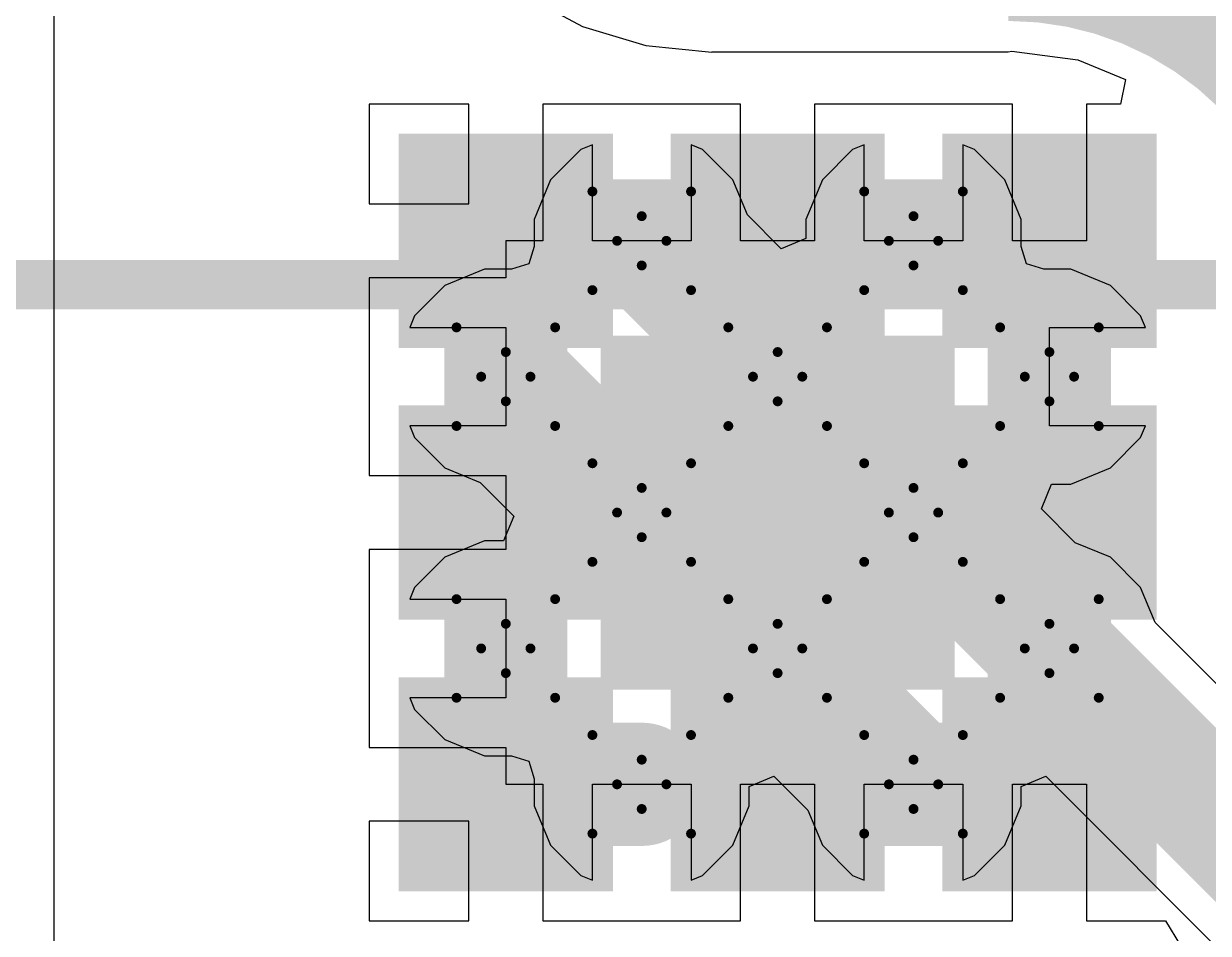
# Model space of a CAD drawing. Header units: millimetres. Extents: x -41 to 155, y -111 to 87.
# Drawn here: x -18.08 to -11.98, y -3.34 to 1.34 of the extents above; entities that cross this region are included whole.
import ezdxf

# ---------------------------------------------------------------- set-up
doc = ezdxf.new("R2010")
doc.units = ezdxf.units.MM
for name, color, linetype in [('BottomLayer', 5, 'Continuous'), ('BottomSolder', 6, 'Continuous'), ('DrillDrawing', 1, 'Continuous'), ('Mechanical1', 6, 'Continuous'), ('Mechanical2', 216, 'Continuous'), ('MultiLayer', 9, 'Continuous'), ('PadHoleLayer', 156, 'Continuous'), ('TopLayer', 1, 'Continuous'), ('TopPaste', 8, 'Continuous'), ('TopSolder', 216, 'Continuous')]:
    doc.layers.add(name, color=color, linetype=linetype)

# ---------------------------------------------------------------- blocks, each defined once
blk = doc.blocks.new('38_SMD_M______3')
at = {"layer": 'BottomLayer'}
h = blk.add_hatch(color=5, dxfattribs=at)
edge = h.paths.add_edge_path()
edge.add_arc((-1.94999864, 2.5600025), 0.2999994, 0, 360)
h = blk.add_hatch(color=5, dxfattribs=at)
edge = h.paths.add_edge_path()
edge.add_arc((-0.5500039800000001, 2.5600025), 0.2999994, 0, 360)
h = blk.add_hatch(color=5, dxfattribs=at)
edge = h.paths.add_edge_path()
edge.add_arc((-2.6499947, 1.86000136), 0.2999994, 0, 360)
h = blk.add_hatch(color=5, dxfattribs=at)
edge = h.paths.add_edge_path()
edge.add_arc((-1.25000258, 1.86000136), 0.2999994, 0, 360)
h = blk.add_hatch(color=5, dxfattribs=at)
edge = h.paths.add_edge_path()
edge.add_arc((0.15000224, 1.86000136), 0.2999994, 0, 360)
h = blk.add_hatch(color=5, dxfattribs=at)
edge = h.paths.add_edge_path()
edge.add_arc((-1.95000626, 1.15999514), 0.2999994, 0, 360)
h = blk.add_hatch(color=5, dxfattribs=at)
edge = h.paths.add_edge_path()
edge.add_arc((-0.54999636, 1.16000276), 0.2999994, 0, 360)
h = blk.add_hatch(color=5, dxfattribs=at)
edge = h.paths.add_edge_path()
edge.add_arc((-2.65000232, 0.45999654), 0.2999994, 0, 360)
h = blk.add_hatch(color=5, dxfattribs=at)
edge = h.paths.add_edge_path()
edge.add_arc((-1.2499975, 0.4600016199999999), 0.2999994, 0, 360)
h = blk.add_hatch(color=5, dxfattribs=at)
edge = h.paths.add_edge_path()
edge.add_arc((0.14999716, 0.4599990799999999), 0.2999994, 0, 360)
h = blk.add_hatch(color=5, dxfattribs=at)
edge = h.paths.add_edge_path()
edge.add_arc((-1.95000118, -0.23999952), 0.2999994, 0, 360)
h = blk.add_hatch(color=5, dxfattribs=at)
edge = h.paths.add_edge_path()
edge.add_arc((-0.54999636, -0.23999444), 0.2999994, 0, 360)
at = {"layer": 'BottomSolder'}
h = blk.add_hatch(color=6, dxfattribs=at)
edge = h.paths.add_edge_path()
edge.add_arc((-1.94999864, 2.5600025), 0.2999994, 0, 360)
h = blk.add_hatch(color=6, dxfattribs=at)
edge = h.paths.add_edge_path()
edge.add_arc((-0.5500039800000001, 2.5600025), 0.2999994, 0, 360)
h = blk.add_hatch(color=6, dxfattribs=at)
edge = h.paths.add_edge_path()
edge.add_arc((-2.6499947, 1.86000136), 0.2999994, 0, 360)
h = blk.add_hatch(color=6, dxfattribs=at)
edge = h.paths.add_edge_path()
edge.add_arc((-1.25000258, 1.86000136), 0.2999994, 0, 360)
h = blk.add_hatch(color=6, dxfattribs=at)
edge = h.paths.add_edge_path()
edge.add_arc((0.15000224, 1.86000136), 0.2999994, 0, 360)
h = blk.add_hatch(color=6, dxfattribs=at)
edge = h.paths.add_edge_path()
edge.add_arc((-1.95000626, 1.15999514), 0.2999994, 0, 360)
h = blk.add_hatch(color=6, dxfattribs=at)
edge = h.paths.add_edge_path()
edge.add_arc((-0.54999636, 1.16000276), 0.2999994, 0, 360)
h = blk.add_hatch(color=6, dxfattribs=at)
edge = h.paths.add_edge_path()
edge.add_arc((-2.65000232, 0.45999654), 0.2999994, 0, 360)
h = blk.add_hatch(color=6, dxfattribs=at)
edge = h.paths.add_edge_path()
edge.add_arc((-1.2499975, 0.4600016199999999), 0.2999994, 0, 360)
h = blk.add_hatch(color=6, dxfattribs=at)
edge = h.paths.add_edge_path()
edge.add_arc((0.14999716, 0.4599990799999999), 0.2999994, 0, 360)
h = blk.add_hatch(color=6, dxfattribs=at)
edge = h.paths.add_edge_path()
edge.add_arc((-1.95000118, -0.23999952), 0.2999994, 0, 360)
h = blk.add_hatch(color=6, dxfattribs=at)
edge = h.paths.add_edge_path()
edge.add_arc((-0.54999636, -0.23999444), 0.2999994, 0, 360)
at = {"layer": 'MultiLayer'}
h = blk.add_hatch(color=9, dxfattribs=at)
edge = h.paths.add_edge_path()
edge.add_arc((-1.94999864, 2.5600025), 0.2999994, 0, 360)
h = blk.add_hatch(color=9, dxfattribs=at)
edge = h.paths.add_edge_path()
edge.add_arc((-0.5500039800000001, 2.5600025), 0.2999994, 0, 360)
h = blk.add_hatch(color=9, dxfattribs=at)
edge = h.paths.add_edge_path()
edge.add_arc((-2.6499947, 1.86000136), 0.2999994, 0, 360)
h = blk.add_hatch(color=9, dxfattribs=at)
edge = h.paths.add_edge_path()
edge.add_arc((-1.25000258, 1.86000136), 0.2999994, 0, 360)
h = blk.add_hatch(color=9, dxfattribs=at)
edge = h.paths.add_edge_path()
edge.add_arc((0.15000224, 1.86000136), 0.2999994, 0, 360)
h = blk.add_hatch(color=9, dxfattribs=at)
edge = h.paths.add_edge_path()
edge.add_arc((-1.95000626, 1.15999514), 0.2999994, 0, 360)
h = blk.add_hatch(color=9, dxfattribs=at)
edge = h.paths.add_edge_path()
edge.add_arc((-0.54999636, 1.16000276), 0.2999994, 0, 360)
h = blk.add_hatch(color=9, dxfattribs=at)
edge = h.paths.add_edge_path()
edge.add_arc((-2.65000232, 0.45999654), 0.2999994, 0, 360)
h = blk.add_hatch(color=9, dxfattribs=at)
edge = h.paths.add_edge_path()
edge.add_arc((-1.2499975, 0.4600016199999999), 0.2999994, 0, 360)
h = blk.add_hatch(color=9, dxfattribs=at)
edge = h.paths.add_edge_path()
edge.add_arc((0.14999716, 0.4599990799999999), 0.2999994, 0, 360)
h = blk.add_hatch(color=9, dxfattribs=at)
edge = h.paths.add_edge_path()
edge.add_arc((-1.95000118, -0.23999952), 0.2999994, 0, 360)
h = blk.add_hatch(color=9, dxfattribs=at)
edge = h.paths.add_edge_path()
edge.add_arc((-0.54999636, -0.23999444), 0.2999994, 0, 360)
at = {"layer": 'PadHoleLayer'}
h = blk.add_hatch(color=156, dxfattribs=at)
edge = h.paths.add_edge_path()
edge.add_arc((-1.94999864, 2.5600025), 0.1499997, 0, 360)
h = blk.add_hatch(color=156, dxfattribs=at)
edge = h.paths.add_edge_path()
edge.add_arc((-0.5500039800000001, 2.5600025), 0.1499997, 0, 360)
h = blk.add_hatch(color=156, dxfattribs=at)
edge = h.paths.add_edge_path()
edge.add_arc((-2.6499947, 1.86000136), 0.1499997, 0, 360)
h = blk.add_hatch(color=156, dxfattribs=at)
edge = h.paths.add_edge_path()
edge.add_arc((-1.25000258, 1.86000136), 0.1499997, 0, 360)
h = blk.add_hatch(color=156, dxfattribs=at)
edge = h.paths.add_edge_path()
edge.add_arc((0.15000224, 1.86000136), 0.1499997, 0, 360)
h = blk.add_hatch(color=156, dxfattribs=at)
edge = h.paths.add_edge_path()
edge.add_arc((-1.95000626, 1.15999514), 0.1499997, 0, 360)
h = blk.add_hatch(color=156, dxfattribs=at)
edge = h.paths.add_edge_path()
edge.add_arc((-0.54999636, 1.16000276), 0.1499997, 0, 360)
h = blk.add_hatch(color=156, dxfattribs=at)
edge = h.paths.add_edge_path()
edge.add_arc((-2.65000232, 0.45999654), 0.1499997, 0, 360)
h = blk.add_hatch(color=156, dxfattribs=at)
edge = h.paths.add_edge_path()
edge.add_arc((-1.2499975, 0.4600016199999999), 0.1499997, 0, 360)
h = blk.add_hatch(color=156, dxfattribs=at)
edge = h.paths.add_edge_path()
edge.add_arc((0.14999716, 0.4599990799999999), 0.1499997, 0, 360)
h = blk.add_hatch(color=156, dxfattribs=at)
edge = h.paths.add_edge_path()
edge.add_arc((-1.95000118, -0.23999952), 0.1499997, 0, 360)
h = blk.add_hatch(color=156, dxfattribs=at)
edge = h.paths.add_edge_path()
edge.add_arc((-0.54999636, -0.23999444), 0.1499997, 0, 360)
at = {"layer": 'TopLayer'}
for points in [[(-3.09999761, 3.00999779), (-2.19999687, 3.00999779), (-2.19999687, 2.10999705), (-3.09999761, 2.10999705)], [(-1.69999533, 3.00999779), (-0.79999459, 3.00999779), (-0.79999459, 2.10999705), (-1.69999533, 2.10999705)], [(-0.30000321, 3.01000033), (0.59999753, 3.01000033), (0.59999753, 2.10999959), (-0.30000321, 2.10999959)], [(-3.10000015, 1.61000059), (-2.19999941, 1.61000059), (-2.19999941, 0.7099998499999999), (-3.10000015, 0.7099998499999999)], [(-1.69999533, 1.61000313), (-0.79999459, 1.61000313), (-0.79999459, 0.71000239), (-1.69999533, 0.71000239)], [(-0.30000067, 1.61000313), (0.6000000699999999, 1.61000313), (0.6000000699999999, 0.71000239), (-0.30000067, 0.71000239)], [(-3.09999507, 0.20999831), (-2.19999433, 0.20999831), (-2.19999433, -0.6900024299999999), (-3.09999507, -0.6900024299999999)], [(-1.70000295, 0.21000593), (-0.8000022099999999, 0.21000593), (-0.8000022099999999, -0.68999481), (-1.70000295, -0.68999481)], [(-0.30000067, 0.21000339), (0.6000000699999999, 0.21000339), (0.6000000699999999, -0.68999735), (-0.30000067, -0.68999735)]]:
    blk.add_hatch(color=1, dxfattribs=at).paths.add_polyline_path(points)
h = blk.add_hatch(color=1, dxfattribs=at)
edge = h.paths.add_edge_path()
edge.add_arc((-1.94999864, 2.5600025), 0.2999994, 0, 360)
h = blk.add_hatch(color=1, dxfattribs=at)
edge = h.paths.add_edge_path()
edge.add_arc((-0.5500039800000001, 2.5600025), 0.2999994, 0, 360)
h = blk.add_hatch(color=1, dxfattribs=at)
edge = h.paths.add_edge_path()
edge.add_arc((-2.6499947, 1.86000136), 0.2999994, 0, 360)
h = blk.add_hatch(color=1, dxfattribs=at)
edge = h.paths.add_edge_path()
edge.add_arc((-1.25000258, 1.86000136), 0.2999994, 0, 360)
h = blk.add_hatch(color=1, dxfattribs=at)
edge = h.paths.add_edge_path()
edge.add_arc((0.15000224, 1.86000136), 0.2999994, 0, 360)
h = blk.add_hatch(color=1, dxfattribs=at)
edge = h.paths.add_edge_path()
edge.add_arc((-1.95000626, 1.15999514), 0.2999994, 0, 360)
h = blk.add_hatch(color=1, dxfattribs=at)
edge = h.paths.add_edge_path()
edge.add_arc((-0.54999636, 1.16000276), 0.2999994, 0, 360)
h = blk.add_hatch(color=1, dxfattribs=at)
edge = h.paths.add_edge_path()
edge.add_arc((-2.65000232, 0.45999654), 0.2999994, 0, 360)
h = blk.add_hatch(color=1, dxfattribs=at)
edge = h.paths.add_edge_path()
edge.add_arc((-1.2499975, 0.4600016199999999), 0.2999994, 0, 360)
h = blk.add_hatch(color=1, dxfattribs=at)
edge = h.paths.add_edge_path()
edge.add_arc((0.14999716, 0.4599990799999999), 0.2999994, 0, 360)
h = blk.add_hatch(color=1, dxfattribs=at)
edge = h.paths.add_edge_path()
edge.add_arc((-1.95000118, -0.23999952), 0.2999994, 0, 360)
h = blk.add_hatch(color=1, dxfattribs=at)
edge = h.paths.add_edge_path()
edge.add_arc((-0.54999636, -0.23999444), 0.2999994, 0, 360)
at = {"layer": 'TopPaste'}
for points in [[(-3.09999761, 3.00999779), (-2.19999687, 3.00999779), (-2.19999687, 2.10999705), (-3.09999761, 2.10999705)], [(-1.69999533, 3.00999779), (-0.79999459, 3.00999779), (-0.79999459, 2.10999705), (-1.69999533, 2.10999705)], [(-0.30000321, 3.01000033), (0.59999753, 3.01000033), (0.59999753, 2.10999959), (-0.30000321, 2.10999959)], [(-3.10000015, 1.61000059), (-2.19999941, 1.61000059), (-2.19999941, 0.7099998499999999), (-3.10000015, 0.7099998499999999)], [(-1.69999533, 1.61000313), (-0.79999459, 1.61000313), (-0.79999459, 0.71000239), (-1.69999533, 0.71000239)], [(-0.30000067, 1.61000313), (0.6000000699999999, 1.61000313), (0.6000000699999999, 0.71000239), (-0.30000067, 0.71000239)], [(-3.09999507, 0.20999831), (-2.19999433, 0.20999831), (-2.19999433, -0.6900024299999999), (-3.09999507, -0.6900024299999999)], [(-1.70000295, 0.21000593), (-0.8000022099999999, 0.21000593), (-0.8000022099999999, -0.68999481), (-1.70000295, -0.68999481)], [(-0.30000067, 0.21000339), (0.6000000699999999, 0.21000339), (0.6000000699999999, -0.68999735), (-0.30000067, -0.68999735)]]:
    blk.add_hatch(color=8, dxfattribs=at).paths.add_polyline_path(points)
at = {"layer": 'TopSolder'}
for points in [[(-3.20159761, 3.11159779), (-2.09839687, 3.11159779), (-2.09839687, 2.00839705), (-3.20159761, 2.00839705)], [(-1.80159533, 3.11159779), (-0.6983945899999999, 3.11159779), (-0.6983945899999999, 2.00839705), (-1.80159533, 2.00839705)], [(-0.40160321, 3.11160033), (0.7015975299999999, 3.11160033), (0.7015975299999999, 2.00839959), (-0.40160321, 2.00839959)], [(-3.20160015, 1.71160059), (-2.09839941, 1.71160059), (-2.09839941, 0.60839985), (-3.20160015, 0.60839985)], [(-1.80159533, 1.71160313), (-0.6983945899999999, 1.71160313), (-0.6983945899999999, 0.60840239), (-1.80159533, 0.60840239)], [(-0.40160067, 1.71160313), (0.7016000699999999, 1.71160313), (0.7016000699999999, 0.60840239), (-0.40160067, 0.60840239)], [(-3.20159507, 0.31159831), (-2.09839433, 0.31159831), (-2.09839433, -0.79160243), (-3.20159507, -0.79160243)], [(-1.80160295, 0.31160593), (-0.69840221, 0.31160593), (-0.69840221, -0.79159481), (-1.80160295, -0.79159481)], [(-0.40160067, 0.31160339), (0.7016000699999999, 0.31160339), (0.7016000699999999, -0.7915973499999999), (-0.40160067, -0.7915973499999999)]]:
    blk.add_hatch(color=216, dxfattribs=at).paths.add_polyline_path(points)
h = blk.add_hatch(color=216, dxfattribs=at)
edge = h.paths.add_edge_path()
edge.add_arc((-1.94999864, 2.5600025), 0.2999994, 0, 360)
h = blk.add_hatch(color=216, dxfattribs=at)
edge = h.paths.add_edge_path()
edge.add_arc((-0.5500039800000001, 2.5600025), 0.2999994, 0, 360)
h = blk.add_hatch(color=216, dxfattribs=at)
edge = h.paths.add_edge_path()
edge.add_arc((-2.6499947, 1.86000136), 0.2999994, 0, 360)
h = blk.add_hatch(color=216, dxfattribs=at)
edge = h.paths.add_edge_path()
edge.add_arc((-1.25000258, 1.86000136), 0.2999994, 0, 360)
h = blk.add_hatch(color=216, dxfattribs=at)
edge = h.paths.add_edge_path()
edge.add_arc((0.15000224, 1.86000136), 0.2999994, 0, 360)
h = blk.add_hatch(color=216, dxfattribs=at)
edge = h.paths.add_edge_path()
edge.add_arc((-1.95000626, 1.15999514), 0.2999994, 0, 360)
h = blk.add_hatch(color=216, dxfattribs=at)
edge = h.paths.add_edge_path()
edge.add_arc((-0.54999636, 1.16000276), 0.2999994, 0, 360)
h = blk.add_hatch(color=216, dxfattribs=at)
edge = h.paths.add_edge_path()
edge.add_arc((-2.65000232, 0.45999654), 0.2999994, 0, 360)
h = blk.add_hatch(color=216, dxfattribs=at)
edge = h.paths.add_edge_path()
edge.add_arc((-1.2499975, 0.4600016199999999), 0.2999994, 0, 360)
h = blk.add_hatch(color=216, dxfattribs=at)
edge = h.paths.add_edge_path()
edge.add_arc((0.14999716, 0.4599990799999999), 0.2999994, 0, 360)
h = blk.add_hatch(color=216, dxfattribs=at)
edge = h.paths.add_edge_path()
edge.add_arc((-1.95000118, -0.23999952), 0.2999994, 0, 360)
h = blk.add_hatch(color=216, dxfattribs=at)
edge = h.paths.add_edge_path()
edge.add_arc((-0.54999636, -0.23999444), 0.2999994, 0, 360)

msp = doc.modelspace()

# ---------------------------------------------------------------- hatches: boundary and pattern name
at = {"layer": 'BottomLayer'}
msp.add_hatch(color=5, dxfattribs=at).paths.add_polyline_path([(-15.11072924, -2.08593182), (-13.28647076, -2.08593182), (-13.28647076, -0.26167334), (-15.11072924, -0.26167334)])

# ---------------------------------------------------------------- linework, layer by layer
for p, q in [((-15.21241306, 0.69586094), (-15.3682573, 0.5400167)), ((-15.15260114, 0.7206361), (-15.21241306, 0.69586094)), ((-15.15260114, 0.2261997), (-15.15260114, 0.7206361)), ((-14.58478414, 0.69586094), (-14.64460114, 0.72063864)), ((-14.64460114, 0.72063864), (-14.64460114, 0.2261997)), ((-14.4289399, 0.5400167), (-14.58478414, 0.69586094)), ((-13.81241078, 0.69585586), (-13.96825502, 0.5400116199999999)), ((-13.75259378, 0.72063356), (-13.81241078, 0.69585586)), ((-13.75259378, 0.2261997), (-13.75259378, 0.72063356)), ((-13.18478186, 0.69585586), (-13.24459378, 0.7206310199999999)), ((-13.24459378, 0.7206310199999999), (-13.24459378, 0.2261997)), ((-13.02893762, 0.5400116199999999), (-13.18478186, 0.69585586)), ((-15.3682573, 0.5400167), (-15.452598, 0.33640014)), ((-14.35404546, 0.35920426), (-14.4289399, 0.5400167)), ((-13.96825502, 0.5400116199999999), (-14.05259572, 0.33639506)), ((-12.94459692, 0.33639506), (-13.02893762, 0.5400116199999999)), ((-15.452598, 0.33640014), (-15.452598, 0.19752818)), ((-14.17959572, 0.18475452), (-14.35404546, 0.35920426)), ((-14.05259572, 0.33639506), (-14.05259572, 0.23736046)), ((-12.94459692, 0.1975358), (-12.94459692, 0.33639506)), ((-15.452598, 0.19752818), (-15.48003, 0.1076325)), ((-14.64460114, 0.2261997), (-15.15260114, 0.2261997)), ((-14.05259572, 0.23736046), (-14.17959572, 0.18475452)), ((-13.24459378, 0.2261997), (-13.75259378, 0.2261997)), ((-12.91716746, 0.1076325), (-12.94459692, 0.1975358)), ((-15.70879764, 0.08019542), (-15.9124142, -0.00414528)), ((-15.56993076, 0.08019542), (-15.70879764, 0.08019542)), ((-15.48003, 0.1076325), (-15.56993076, 0.08019542)), ((-12.82726416, 0.08020303999999999), (-12.91716746, 0.1076325)), ((-12.6884049, 0.08020303999999999), (-12.82726416, 0.08020303999999999)), ((-12.48478834, -0.00413766), (-12.6884049, 0.08020303999999999)), ((-15.9124142, -0.00414528), (-16.06825844, -0.15998952)), ((-12.3289441, -0.1599819), (-12.48478834, -0.00413766)), ((-16.06825844, -0.15998952), (-16.09303614, -0.21980652)), ((-12.30416894, -0.21979382), (-12.3289441, -0.1599819)), ((-16.09303614, -0.21980652), (-15.5985972, -0.21980652)), ((-15.5985972, -0.21980652), (-15.5985972, -0.72780652)), ((-12.79860026, -0.7277938199999999), (-12.79860026, -0.21979382)), ((-12.79860026, -0.21979382), (-12.30416894, -0.21979382)), ((-15.5985972, -0.72780652), (-16.0930336, -0.72780652)), ((-16.0930336, -0.72780652), (-16.06825844, -0.7876184399999999)), ((-12.3041664, -0.7277938199999999), (-12.79860026, -0.7277938199999999)), ((-12.3289441, -0.7876108199999999), (-12.3041664, -0.7277938199999999)), ((-16.06825844, -0.7876184399999999), (-15.9124142, -0.94346268)), ((-12.48478834, -0.94345506), (-12.3289441, -0.7876108199999999)), ((-15.9124142, -0.94346268), (-15.73159668, -1.01835966)), ((-12.6884049, -1.02779576), (-12.48478834, -0.94345506)), ((-15.73159668, -1.01835966), (-15.5571571, -1.19279924)), ((-12.8400429, -1.15479576), (-12.78743696, -1.02779576)), ((-12.78743696, -1.02779576), (-12.6884049, -1.02779576)), ((-12.66558808, -1.32925058), (-12.8400429, -1.15479576)), ((-15.5571571, -1.19279924), (-15.60976304, -1.31979924)), ((-15.70879764, -1.31979924), (-15.9124142, -1.40413994)), ((-15.60976304, -1.31979924), (-15.70879764, -1.31979924)), ((-12.48478326, -1.40414248), (-12.66558808, -1.32925058)), ((-15.9124142, -1.40413994), (-16.06825844, -1.55998418)), ((-12.32893902, -1.55998672), (-12.48478326, -1.40414248)), ((-16.06825844, -1.55998418), (-16.09303614, -1.61980372)), ((-12.25404458, -1.74079916), (-12.32893902, -1.55998672)), ((-16.09303614, -1.61980372), (-15.59859974, -1.61980372)), ((-15.59859974, -1.61980372), (-15.59859974, -2.12780372)), ((-11.05993216, -2.93491158), (-12.25404458, -1.74079916)), ((-15.59859974, -2.12780372), (-16.09303106, -2.12780372)), ((-16.09303106, -2.12780372), (-16.06825844, -2.1876131)), ((-16.06825844, -2.1876131), (-15.9124142, -2.34345734)), ((-15.9124142, -2.34345734), (-15.70879764, -2.42779804)), ((-15.70879764, -2.42779804), (-15.56993076, -2.42779804)), ((-15.56993076, -2.42779804), (-15.48003254, -2.4552275)), ((-15.48003254, -2.4552275), (-15.452598, -2.5451308)), ((-15.452598, -2.5451308), (-15.452598, -2.6839926)), ((-14.3445992, -2.58496308), (-14.2175992, -2.53235714)), ((-14.2175992, -2.53235714), (-14.04314438, -2.70681196)), ((-12.94459438, -2.58496562), (-12.81759438, -2.53235968)), ((-12.81759438, -2.53235968), (-10.12132596, -5.2286281)), ((-15.1525986, -3.06822856), (-15.1525986, -2.5737947)), ((-15.1525986, -2.5737947), (-14.6445986, -2.5737947)), ((-14.6445986, -2.5737947), (-14.6445986, -3.06822856)), ((-14.3445992, -2.6839926), (-14.3445992, -2.58496308)), ((-13.75259886, -3.06823364), (-13.75259886, -2.57380232)), ((-13.75259886, -2.57380232), (-13.24459886, -2.57380232)), ((-13.24459886, -2.57380232), (-13.24459886, -3.06823872)), ((-12.94459438, -2.68400022), (-12.94459438, -2.58496562)), ((-15.452598, -2.6839926), (-15.3682573, -2.88760916)), ((-14.4289399, -2.88760916), (-14.3445992, -2.6839926)), ((-13.02893508, -2.88761678), (-12.94459438, -2.68400022)), ((-14.04314438, -2.70681196), (-13.96825248, -2.88761678)), ((-15.3682573, -2.88760916), (-15.21241306, -3.0434534)), ((-14.58478414, -3.0434534), (-14.4289399, -2.88760916)), ((-13.96825248, -2.88761678), (-13.81240824, -3.04346102)), ((-13.18477932, -3.04346102), (-13.02893508, -2.88761678)), ((-15.21241306, -3.0434534), (-15.1525986, -3.06822856)), ((-14.6445986, -3.06822856), (-14.58478414, -3.0434534)), ((-13.81240824, -3.04346102), (-13.75259886, -3.06823364)), ((-13.24459886, -3.06823872), (-13.18477932, -3.04346102))]:
    msp.add_line(p, q, dxfattribs=at)
at = {"layer": 'BottomLayer', "const_width": 0.635}
for points in [[(-14.8985986, 0.22620224), (-14.1986, -0.47379636)], [(-15.59859974, -0.47380398), (-15.5985972, -0.47380398)], [(-15.5985972, -0.47380398), (-14.8985986, -1.17380258)], [(-14.1986, -0.47379636), (-14.19858984, -0.47379636)], [(-14.89860368, -1.17380258), (-14.8985986, -1.17380258)], [(-13.49859886, -1.1737975), (-12.79859772, -1.87379864)], [(-14.19859238, -1.87380626), (-13.49859632, -2.57380232)], [(-12.79859772, -1.87380118), (-12.79859772, -1.87379864)], [(-12.79859772, -1.87380118), (-9.782548379999998, -4.88985052)], [(-13.49859632, -2.57380232), (-13.49859378, -2.57380232)]]:
    msp.add_lwpolyline(points, dxfattribs=at)
at = {"layer": 'BottomLayer', "const_width": 0.3175}
for points in [[(-15.0573486, 0.22620224, 1), (-14.7398486, 0.22620224, 1)], [(-15.75734974, -0.47380398, 1), (-15.43984974, -0.47380398, 1)], [(-15.7573472, -0.47380398, 1), (-15.4398472, -0.47380398, 1)], [(-15.7573472, -0.47380398, 1), (-15.4398472, -0.47380398, 1)], [(-14.35735, -0.47379636, 1), (-14.03985, -0.47379636, 1)], [(-14.35735, -0.47379636, 1), (-14.03985, -0.47379636, 1)], [(-14.35733984, -0.47379636, 1), (-14.03983984, -0.47379636, 1)], [(-15.05735368, -1.17380258, 1), (-14.73985368, -1.17380258, 1)], [(-15.0573486, -1.17380258, 1), (-14.7398486, -1.17380258, 1)], [(-15.0573486, -1.17380258, 1), (-14.7398486, -1.17380258, 1)], [(-13.65734886, -1.1737975, 1), (-13.33984886, -1.1737975, 1)], [(-14.35734238, -1.87380626, 1), (-14.03984238, -1.87380626, 1)], [(-12.95734772, -1.87379864, 1), (-12.63984772, -1.87379864, 1)], [(-12.95734772, -1.87379864, 1), (-12.63984772, -1.87379864, 1)], [(-12.95734772, -1.87380118, 1), (-12.63984772, -1.87380118, 1)], [(-12.95734772, -1.87380118, 1), (-12.63984772, -1.87380118, 1)], [(-13.65734632, -2.57380232, 1), (-13.33984632, -2.57380232, 1)], [(-13.65734632, -2.57380232, 1), (-13.33984632, -2.57380232, 1)], [(-13.65734378, -2.57380232, 1), (-13.33984378, -2.57380232, 1)]]:
    msp.add_lwpolyline(points, format="xyb", close=True, dxfattribs=at)
at = {"layer": 'DrillDrawing', "const_width": 0.0508}
for points in [[(-15.1525986, 0.48020224), (-14.8985986, 0.35320224)], [(-15.1525986, 0.48020224), (-15.0255986, 0.22620224)], [(-14.8985986, 0.35320224), (-14.6445986, 0.48020224)], [(-14.7715986, 0.22620224), (-14.6445986, 0.48020224)], [(-13.75259632, 0.48019716), (-13.49859632, 0.35319716)], [(-13.75259632, 0.48019716), (-13.62559632, 0.22619716)], [(-13.49859632, 0.35319716), (-13.24459632, 0.48019716)], [(-13.37159632, 0.22619716), (-13.24459632, 0.48019716)], [(-15.1525986, -0.02779776), (-15.0255986, 0.22620224)], [(-14.7715986, 0.22620224), (-14.6445986, -0.02779776)], [(-13.75259632, -0.02780284), (-13.62559632, 0.22619716)], [(-13.37159632, 0.22619716), (-13.24459632, -0.02780284)], [(-15.1525986, -0.02779776), (-14.8985986, 0.09920224)], [(-14.8985986, 0.09920224), (-14.6445986, -0.02779776)], [(-13.75259632, -0.02780284), (-13.49859632, 0.09919715999999999)], [(-13.49859632, 0.09919715999999999), (-13.24459632, -0.02780284)], [(-15.85259974, -0.21980398), (-15.59859974, -0.34680398)], [(-15.85259974, -0.21980398), (-15.72559974, -0.47380398)], [(-15.59859974, -0.34680398), (-15.34459974, -0.21980398)], [(-15.47159974, -0.47380398), (-15.34459974, -0.21980398)], [(-14.4526, -0.21979636), (-14.1986, -0.34679636)], [(-14.4526, -0.21979636), (-14.3256, -0.47379636)], [(-14.1986, -0.34679636), (-13.9446, -0.21979636)], [(-14.0716, -0.47379636), (-13.9446, -0.21979636)], [(-13.0526028, -0.21979636), (-12.7986028, -0.34679636)], [(-13.0526028, -0.21979636), (-12.9256028, -0.47379636)], [(-12.7986028, -0.34679636), (-12.5446028, -0.21979636)], [(-12.6716028, -0.47379636), (-12.5446028, -0.21979636)], [(-15.85259974, -0.72780398), (-15.72559974, -0.47380398)], [(-15.47159974, -0.47380398), (-15.34459974, -0.72780398)], [(-14.4526, -0.7277963599999999), (-14.3256, -0.47379636)], [(-14.0716, -0.47379636), (-13.9446, -0.7277963599999999)], [(-13.0526028, -0.7277963599999999), (-12.9256028, -0.47379636)], [(-12.6716028, -0.47379636), (-12.5446028, -0.7277963599999999)], [(-15.85259974, -0.72780398), (-15.59859974, -0.6008039799999999)], [(-15.59859974, -0.6008039799999999), (-15.34459974, -0.72780398)], [(-14.4526, -0.7277963599999999), (-14.1986, -0.60079636)], [(-14.1986, -0.60079636), (-13.9446, -0.7277963599999999)], [(-13.0526028, -0.7277963599999999), (-12.7986028, -0.60079636)], [(-12.7986028, -0.60079636), (-12.5446028, -0.7277963599999999)], [(-15.1525986, -0.9198025799999999), (-14.8985986, -1.04680258)], [(-15.1525986, -0.9198025799999999), (-15.0255986, -1.17380258)], [(-14.8985986, -1.04680258), (-14.6445986, -0.9198025799999999)], [(-14.7715986, -1.17380258), (-14.6445986, -0.9198025799999999)], [(-13.75259886, -0.9197974999999999), (-13.49859886, -1.0467975)], [(-13.75259886, -0.9197974999999999), (-13.62559886, -1.1737975)], [(-13.49859886, -1.0467975), (-13.24459886, -0.9197974999999999)], [(-13.37159886, -1.1737975), (-13.24459886, -0.9197974999999999)], [(-15.1525986, -1.42780258), (-15.0255986, -1.17380258)], [(-14.7715986, -1.17380258), (-14.6445986, -1.42780258)], [(-13.75259886, -1.4277975), (-13.62559886, -1.1737975)], [(-13.37159886, -1.1737975), (-13.24459886, -1.4277975)], [(-15.1525986, -1.42780258), (-14.8985986, -1.30080258)], [(-14.8985986, -1.30080258), (-14.6445986, -1.42780258)], [(-13.75259886, -1.4277975), (-13.49859886, -1.3007975)], [(-13.49859886, -1.3007975), (-13.24459886, -1.4277975)], [(-15.85259974, -1.61979864), (-15.59859974, -1.74679864)], [(-15.85259974, -1.61979864), (-15.72559974, -1.87379864)], [(-15.59859974, -1.74679864), (-15.34459974, -1.61979864)], [(-15.47159974, -1.87379864), (-15.34459974, -1.61979864)], [(-14.45259238, -1.61980626), (-14.19859238, -1.74680626)], [(-14.45259238, -1.61980626), (-14.32559238, -1.87380626)], [(-14.19859238, -1.74680626), (-13.94459238, -1.61980626)], [(-14.07159238, -1.87380626), (-13.94459238, -1.61980626)], [(-13.05259772, -1.61980118), (-12.79859772, -1.74680118)], [(-13.05259772, -1.61980118), (-12.92559772, -1.87380118)], [(-12.79859772, -1.74680118), (-12.54459772, -1.61980118)], [(-12.67159772, -1.87380118), (-12.54459772, -1.61980118)], [(-15.85259974, -2.12779864), (-15.72559974, -1.87379864)], [(-15.47159974, -1.87379864), (-15.34459974, -2.12779864)], [(-14.45259238, -2.12780626), (-14.32559238, -1.87380626)], [(-14.07159238, -1.87380626), (-13.94459238, -2.12780626)], [(-13.05259772, -2.12780118), (-12.92559772, -1.87380118)], [(-12.67159772, -1.87380118), (-12.54459772, -2.12780118)], [(-15.85259974, -2.12779864), (-15.59859974, -2.00079864)], [(-15.59859974, -2.00079864), (-15.34459974, -2.12779864)], [(-14.45259238, -2.12780626), (-14.19859238, -2.00080626)], [(-14.19859238, -2.00080626), (-13.94459238, -2.12780626)], [(-13.05259772, -2.12780118), (-12.79859772, -2.00080118)], [(-12.79859772, -2.00080118), (-12.54459772, -2.12780118)], [(-15.1525986, -2.3197947), (-14.8985986, -2.4467947)], [(-15.1525986, -2.3197947), (-15.0255986, -2.5737947)], [(-14.8985986, -2.4467947), (-14.6445986, -2.3197947)], [(-14.7715986, -2.5737947), (-14.6445986, -2.3197947)], [(-13.75259378, -2.31980232), (-13.49859378, -2.44680232)], [(-13.75259378, -2.31980232), (-13.62559378, -2.57380232)], [(-13.49859378, -2.44680232), (-13.24459378, -2.31980232)], [(-13.37159378, -2.57380232), (-13.24459378, -2.31980232)], [(-15.1525986, -2.8277947), (-15.0255986, -2.5737947)], [(-14.7715986, -2.5737947), (-14.6445986, -2.8277947)], [(-13.75259378, -2.82780232), (-13.62559378, -2.57380232)], [(-13.37159378, -2.57380232), (-13.24459378, -2.82780232)], [(-15.1525986, -2.8277947), (-14.8985986, -2.7007947)], [(-14.8985986, -2.7007947), (-14.6445986, -2.8277947)], [(-13.75259378, -2.82780232), (-13.49859378, -2.70080232)], [(-13.49859378, -2.70080232), (-13.24459378, -2.82780232)]]:
    msp.add_lwpolyline(points, dxfattribs=at)
at = {"layer": 'DrillDrawing', "const_width": 0.0254}
for points in [[(-15.1652986, 0.48020224, 1), (-15.1398986, 0.48020224, 1)], [(-15.1652986, 0.48020224, 1), (-15.1398986, 0.48020224, 1)], [(-14.6572986, 0.48020224, 1), (-14.6318986, 0.48020224, 1)], [(-14.6572986, 0.48020224, 1), (-14.6318986, 0.48020224, 1)], [(-13.76529632, 0.48019716, 1), (-13.73989632, 0.48019716, 1)], [(-13.76529632, 0.48019716, 1), (-13.73989632, 0.48019716, 1)], [(-13.25729632, 0.48019716, 1), (-13.23189632, 0.48019716, 1)], [(-13.25729632, 0.48019716, 1), (-13.23189632, 0.48019716, 1)], [(-14.9112986, 0.35320224, 1), (-14.8858986, 0.35320224, 1)], [(-14.9112986, 0.35320224, 1), (-14.8858986, 0.35320224, 1)], [(-13.51129632, 0.35319716, 1), (-13.48589632, 0.35319716, 1)], [(-13.51129632, 0.35319716, 1), (-13.48589632, 0.35319716, 1)], [(-15.0382986, 0.22620224, 1), (-15.0128986, 0.22620224, 1)], [(-15.0382986, 0.22620224, 1), (-15.0128986, 0.22620224, 1)], [(-14.7842986, 0.22620224, 1), (-14.7588986, 0.22620224, 1)], [(-14.7842986, 0.22620224, 1), (-14.7588986, 0.22620224, 1)], [(-13.63829632, 0.22619716, 1), (-13.61289632, 0.22619716, 1)], [(-13.63829632, 0.22619716, 1), (-13.61289632, 0.22619716, 1)], [(-13.38429632, 0.22619716, 1), (-13.35889632, 0.22619716, 1)], [(-13.38429632, 0.22619716, 1), (-13.35889632, 0.22619716, 1)], [(-14.9112986, 0.09920224, 1), (-14.8858986, 0.09920224, 1)], [(-14.9112986, 0.09920224, 1), (-14.8858986, 0.09920224, 1)], [(-13.51129632, 0.09919715999999999, 1), (-13.48589632, 0.09919715999999999, 1)], [(-13.51129632, 0.09919715999999999, 1), (-13.48589632, 0.09919715999999999, 1)], [(-15.1652986, -0.02779776, 1), (-15.1398986, -0.02779776, 1)], [(-15.1652986, -0.02779776, 1), (-15.1398986, -0.02779776, 1)], [(-14.6572986, -0.02779776, 1), (-14.6318986, -0.02779776, 1)], [(-14.6572986, -0.02779776, 1), (-14.6318986, -0.02779776, 1)], [(-13.76529632, -0.02780284, 1), (-13.73989632, -0.02780284, 1)], [(-13.76529632, -0.02780284, 1), (-13.73989632, -0.02780284, 1)], [(-13.25729632, -0.02780284, 1), (-13.23189632, -0.02780284, 1)], [(-13.25729632, -0.02780284, 1), (-13.23189632, -0.02780284, 1)], [(-15.86529974, -0.21980398, 1), (-15.83989974, -0.21980398, 1)], [(-15.86529974, -0.21980398, 1), (-15.83989974, -0.21980398, 1)], [(-15.35729974, -0.21980398, 1), (-15.33189974, -0.21980398, 1)], [(-15.35729974, -0.21980398, 1), (-15.33189974, -0.21980398, 1)], [(-14.4653, -0.21979636, 1), (-14.4399, -0.21979636, 1)], [(-14.4653, -0.21979636, 1), (-14.4399, -0.21979636, 1)], [(-13.9573, -0.21979636, 1), (-13.9319, -0.21979636, 1)], [(-13.9573, -0.21979636, 1), (-13.9319, -0.21979636, 1)], [(-13.0653028, -0.21979636, 1), (-13.0399028, -0.21979636, 1)], [(-13.0653028, -0.21979636, 1), (-13.0399028, -0.21979636, 1)], [(-12.5573028, -0.21979636, 1), (-12.5319028, -0.21979636, 1)], [(-12.5573028, -0.21979636, 1), (-12.5319028, -0.21979636, 1)], [(-15.61129974, -0.34680398, 1), (-15.58589974, -0.34680398, 1)], [(-15.61129974, -0.34680398, 1), (-15.58589974, -0.34680398, 1)], [(-14.2113, -0.34679636, 1), (-14.1859, -0.34679636, 1)], [(-14.2113, -0.34679636, 1), (-14.1859, -0.34679636, 1)], [(-12.8113028, -0.34679636, 1), (-12.7859028, -0.34679636, 1)], [(-12.8113028, -0.34679636, 1), (-12.7859028, -0.34679636, 1)], [(-15.73829974, -0.47380398, 1), (-15.71289974, -0.47380398, 1)], [(-15.73829974, -0.47380398, 1), (-15.71289974, -0.47380398, 1)], [(-15.48429974, -0.47380398, 1), (-15.45889974, -0.47380398, 1)], [(-15.48429974, -0.47380398, 1), (-15.45889974, -0.47380398, 1)], [(-14.3383, -0.47379636, 1), (-14.3129, -0.47379636, 1)], [(-14.3383, -0.47379636, 1), (-14.3129, -0.47379636, 1)], [(-14.0843, -0.47379636, 1), (-14.0589, -0.47379636, 1)], [(-14.0843, -0.47379636, 1), (-14.0589, -0.47379636, 1)], [(-12.9383028, -0.47379636, 1), (-12.9129028, -0.47379636, 1)], [(-12.9383028, -0.47379636, 1), (-12.9129028, -0.47379636, 1)], [(-12.6843028, -0.47379636, 1), (-12.6589028, -0.47379636, 1)], [(-12.6843028, -0.47379636, 1), (-12.6589028, -0.47379636, 1)], [(-15.61129974, -0.6008039799999999, 1), (-15.58589974, -0.6008039799999999, 1)], [(-15.61129974, -0.6008039799999999, 1), (-15.58589974, -0.6008039799999999, 1)], [(-14.2113, -0.60079636, 1), (-14.1859, -0.60079636, 1)], [(-14.2113, -0.60079636, 1), (-14.1859, -0.60079636, 1)], [(-12.8113028, -0.60079636, 1), (-12.7859028, -0.60079636, 1)], [(-12.8113028, -0.60079636, 1), (-12.7859028, -0.60079636, 1)], [(-15.86529974, -0.72780398, 1), (-15.83989974, -0.72780398, 1)], [(-15.86529974, -0.72780398, 1), (-15.83989974, -0.72780398, 1)], [(-15.35729974, -0.72780398, 1), (-15.33189974, -0.72780398, 1)], [(-15.35729974, -0.72780398, 1), (-15.33189974, -0.72780398, 1)], [(-14.4653, -0.7277963599999999, 1), (-14.4399, -0.7277963599999999, 1)], [(-14.4653, -0.7277963599999999, 1), (-14.4399, -0.7277963599999999, 1)], [(-13.9573, -0.7277963599999999, 1), (-13.9319, -0.7277963599999999, 1)], [(-13.9573, -0.7277963599999999, 1), (-13.9319, -0.7277963599999999, 1)], [(-13.0653028, -0.7277963599999999, 1), (-13.0399028, -0.7277963599999999, 1)], [(-13.0653028, -0.7277963599999999, 1), (-13.0399028, -0.7277963599999999, 1)], [(-12.5573028, -0.7277963599999999, 1), (-12.5319028, -0.7277963599999999, 1)], [(-12.5573028, -0.7277963599999999, 1), (-12.5319028, -0.7277963599999999, 1)], [(-15.1652986, -0.9198025799999999, 1), (-15.1398986, -0.9198025799999999, 1)], [(-15.1652986, -0.9198025799999999, 1), (-15.1398986, -0.9198025799999999, 1)], [(-14.6572986, -0.9198025799999999, 1), (-14.6318986, -0.9198025799999999, 1)], [(-14.6572986, -0.9198025799999999, 1), (-14.6318986, -0.9198025799999999, 1)], [(-13.76529886, -0.9197974999999999, 1), (-13.73989886, -0.9197974999999999, 1)], [(-13.76529886, -0.9197974999999999, 1), (-13.73989886, -0.9197974999999999, 1)], [(-13.25729886, -0.9197974999999999, 1), (-13.23189886, -0.9197974999999999, 1)], [(-13.25729886, -0.9197974999999999, 1), (-13.23189886, -0.9197974999999999, 1)], [(-14.9112986, -1.04680258, 1), (-14.8858986, -1.04680258, 1)], [(-14.9112986, -1.04680258, 1), (-14.8858986, -1.04680258, 1)], [(-13.51129886, -1.0467975, 1), (-13.48589886, -1.0467975, 1)], [(-13.51129886, -1.0467975, 1), (-13.48589886, -1.0467975, 1)], [(-15.0382986, -1.17380258, 1), (-15.0128986, -1.17380258, 1)], [(-15.0382986, -1.17380258, 1), (-15.0128986, -1.17380258, 1)], [(-14.7842986, -1.17380258, 1), (-14.7588986, -1.17380258, 1)], [(-14.7842986, -1.17380258, 1), (-14.7588986, -1.17380258, 1)], [(-13.63829886, -1.1737975, 1), (-13.61289886, -1.1737975, 1)], [(-13.63829886, -1.1737975, 1), (-13.61289886, -1.1737975, 1)], [(-13.38429886, -1.1737975, 1), (-13.35889886, -1.1737975, 1)], [(-13.38429886, -1.1737975, 1), (-13.35889886, -1.1737975, 1)], [(-14.9112986, -1.30080258, 1), (-14.8858986, -1.30080258, 1)], [(-14.9112986, -1.30080258, 1), (-14.8858986, -1.30080258, 1)], [(-13.51129886, -1.3007975, 1), (-13.48589886, -1.3007975, 1)], [(-13.51129886, -1.3007975, 1), (-13.48589886, -1.3007975, 1)], [(-15.1652986, -1.42780258, 1), (-15.1398986, -1.42780258, 1)], [(-15.1652986, -1.42780258, 1), (-15.1398986, -1.42780258, 1)], [(-14.6572986, -1.42780258, 1), (-14.6318986, -1.42780258, 1)], [(-14.6572986, -1.42780258, 1), (-14.6318986, -1.42780258, 1)], [(-13.76529886, -1.4277975, 1), (-13.73989886, -1.4277975, 1)], [(-13.76529886, -1.4277975, 1), (-13.73989886, -1.4277975, 1)], [(-13.25729886, -1.4277975, 1), (-13.23189886, -1.4277975, 1)], [(-13.25729886, -1.4277975, 1), (-13.23189886, -1.4277975, 1)], [(-15.86529974, -1.61979864, 1), (-15.83989974, -1.61979864, 1)], [(-15.86529974, -1.61979864, 1), (-15.83989974, -1.61979864, 1)], [(-15.35729974, -1.61979864, 1), (-15.33189974, -1.61979864, 1)], [(-15.35729974, -1.61979864, 1), (-15.33189974, -1.61979864, 1)], [(-14.46529238, -1.61980626, 1), (-14.43989238, -1.61980626, 1)], [(-14.46529238, -1.61980626, 1), (-14.43989238, -1.61980626, 1)], [(-13.95729238, -1.61980626, 1), (-13.93189238, -1.61980626, 1)], [(-13.95729238, -1.61980626, 1), (-13.93189238, -1.61980626, 1)], [(-13.06529772, -1.61980118, 1), (-13.03989772, -1.61980118, 1)], [(-13.06529772, -1.61980118, 1), (-13.03989772, -1.61980118, 1)], [(-12.55729772, -1.61980118, 1), (-12.53189772, -1.61980118, 1)], [(-12.55729772, -1.61980118, 1), (-12.53189772, -1.61980118, 1)], [(-15.61129974, -1.74679864, 1), (-15.58589974, -1.74679864, 1)], [(-15.61129974, -1.74679864, 1), (-15.58589974, -1.74679864, 1)], [(-14.21129238, -1.74680626, 1), (-14.18589238, -1.74680626, 1)], [(-14.21129238, -1.74680626, 1), (-14.18589238, -1.74680626, 1)], [(-12.81129772, -1.74680118, 1), (-12.78589772, -1.74680118, 1)], [(-12.81129772, -1.74680118, 1), (-12.78589772, -1.74680118, 1)], [(-15.73829974, -1.87379864, 1), (-15.71289974, -1.87379864, 1)], [(-15.73829974, -1.87379864, 1), (-15.71289974, -1.87379864, 1)], [(-15.48429974, -1.87379864, 1), (-15.45889974, -1.87379864, 1)], [(-15.48429974, -1.87379864, 1), (-15.45889974, -1.87379864, 1)], [(-14.33829238, -1.87380626, 1), (-14.31289238, -1.87380626, 1)], [(-14.33829238, -1.87380626, 1), (-14.31289238, -1.87380626, 1)], [(-14.08429238, -1.87380626, 1), (-14.05889238, -1.87380626, 1)], [(-14.08429238, -1.87380626, 1), (-14.05889238, -1.87380626, 1)], [(-12.93829772, -1.87380118, 1), (-12.91289772, -1.87380118, 1)], [(-12.93829772, -1.87380118, 1), (-12.91289772, -1.87380118, 1)], [(-12.68429772, -1.87380118, 1), (-12.65889772, -1.87380118, 1)], [(-12.68429772, -1.87380118, 1), (-12.65889772, -1.87380118, 1)], [(-15.61129974, -2.00079864, 1), (-15.58589974, -2.00079864, 1)], [(-15.61129974, -2.00079864, 1), (-15.58589974, -2.00079864, 1)], [(-14.21129238, -2.00080626, 1), (-14.18589238, -2.00080626, 1)], [(-14.21129238, -2.00080626, 1), (-14.18589238, -2.00080626, 1)], [(-12.81129772, -2.00080118, 1), (-12.78589772, -2.00080118, 1)], [(-12.81129772, -2.00080118, 1), (-12.78589772, -2.00080118, 1)], [(-15.86529974, -2.12779864, 1), (-15.83989974, -2.12779864, 1)], [(-15.86529974, -2.12779864, 1), (-15.83989974, -2.12779864, 1)], [(-15.35729974, -2.12779864, 1), (-15.33189974, -2.12779864, 1)], [(-15.35729974, -2.12779864, 1), (-15.33189974, -2.12779864, 1)], [(-14.46529238, -2.12780626, 1), (-14.43989238, -2.12780626, 1)], [(-14.46529238, -2.12780626, 1), (-14.43989238, -2.12780626, 1)], [(-13.95729238, -2.12780626, 1), (-13.93189238, -2.12780626, 1)], [(-13.95729238, -2.12780626, 1), (-13.93189238, -2.12780626, 1)], [(-13.06529772, -2.12780118, 1), (-13.03989772, -2.12780118, 1)], [(-13.06529772, -2.12780118, 1), (-13.03989772, -2.12780118, 1)], [(-12.55729772, -2.12780118, 1), (-12.53189772, -2.12780118, 1)], [(-12.55729772, -2.12780118, 1), (-12.53189772, -2.12780118, 1)], [(-15.1652986, -2.3197947, 1), (-15.1398986, -2.3197947, 1)], [(-15.1652986, -2.3197947, 1), (-15.1398986, -2.3197947, 1)], [(-14.6572986, -2.3197947, 1), (-14.6318986, -2.3197947, 1)], [(-14.6572986, -2.3197947, 1), (-14.6318986, -2.3197947, 1)], [(-13.76529378, -2.31980232, 1), (-13.73989378, -2.31980232, 1)], [(-13.76529378, -2.31980232, 1), (-13.73989378, -2.31980232, 1)], [(-13.25729378, -2.31980232, 1), (-13.23189378, -2.31980232, 1)], [(-13.25729378, -2.31980232, 1), (-13.23189378, -2.31980232, 1)], [(-14.9112986, -2.4467947, 1), (-14.8858986, -2.4467947, 1)], [(-14.9112986, -2.4467947, 1), (-14.8858986, -2.4467947, 1)], [(-13.51129378, -2.44680232, 1), (-13.48589378, -2.44680232, 1)], [(-13.51129378, -2.44680232, 1), (-13.48589378, -2.44680232, 1)], [(-15.0382986, -2.5737947, 1), (-15.0128986, -2.5737947, 1)], [(-15.0382986, -2.5737947, 1), (-15.0128986, -2.5737947, 1)], [(-14.7842986, -2.5737947, 1), (-14.7588986, -2.5737947, 1)], [(-14.7842986, -2.5737947, 1), (-14.7588986, -2.5737947, 1)], [(-13.63829378, -2.57380232, 1), (-13.61289378, -2.57380232, 1)], [(-13.63829378, -2.57380232, 1), (-13.61289378, -2.57380232, 1)], [(-13.38429378, -2.57380232, 1), (-13.35889378, -2.57380232, 1)], [(-13.38429378, -2.57380232, 1), (-13.35889378, -2.57380232, 1)], [(-14.9112986, -2.7007947, 1), (-14.8858986, -2.7007947, 1)], [(-14.9112986, -2.7007947, 1), (-14.8858986, -2.7007947, 1)], [(-13.51129378, -2.70080232, 1), (-13.48589378, -2.70080232, 1)], [(-13.51129378, -2.70080232, 1), (-13.48589378, -2.70080232, 1)], [(-15.1652986, -2.8277947, 1), (-15.1398986, -2.8277947, 1)], [(-15.1652986, -2.8277947, 1), (-15.1398986, -2.8277947, 1)], [(-14.6572986, -2.8277947, 1), (-14.6318986, -2.8277947, 1)], [(-14.6572986, -2.8277947, 1), (-14.6318986, -2.8277947, 1)], [(-13.76529378, -2.82780232, 1), (-13.73989378, -2.82780232, 1)], [(-13.76529378, -2.82780232, 1), (-13.73989378, -2.82780232, 1)], [(-13.25729378, -2.82780232, 1), (-13.23189378, -2.82780232, 1)], [(-13.25729378, -2.82780232, 1), (-13.23189378, -2.82780232, 1)]]:
    msp.add_lwpolyline(points, format="xyb", close=True, dxfattribs=at)
at = {"layer": 'Mechanical1', "const_width": 0.254}
msp.add_lwpolyline([(-26.73261862, 19.82835506, -3.064050539179198), (-27.01640773999999, -19.42715952)], format="xyb", dxfattribs=at)
msp.add_lwpolyline([(-38.0238, 0), (38.0000002, 0)], dxfattribs=at)
at = {"layer": 'Mechanical2', "const_width": 0.254}
msp.add_lwpolyline([(-27.77328456, 19.43499542, -3.216015777354795), (-28.0670254, -19.00832622)], format="xyb", dxfattribs=at)
at = {"layer": 'TopLayer'}
for p, q in [((-17.9244371, -6.10216458), (-17.9244371, 2.64341864)), ((-15.50429462, 1.4911705), (-15.203678, 1.33048756)), ((-15.203678, 1.33048756), (-14.87748866, 1.23153932)), ((-14.87748866, 1.23153932), (-14.53826404, 1.19812816)), ((-14.53826404, 1.19812816), (-14.53826404, 1.1997817)), ((-14.53826404, 1.1997817), (-13.01073344, 1.1997817)), ((-13.01073344, 1.1997817), (-12.99291534, 1.203325)), ((-12.99291534, 1.203325), (-12.6516003, 1.1583924)), ((-12.6516003, 1.1583924), (-12.40730056, 1.0571988)), ((-12.40730056, 1.0571988), (-12.4325634, 0.9301988)), ((-15.78909466, 0.9301962599999999), (-16.3025963, 0.9301962599999999)), ((-16.3025963, 0.9301962599999999), (-16.3025963, 0.4166997)), ((-15.78909466, 0.4166997), (-15.78909466, 0.9301962599999999)), ((-14.9025991, 0.9301962599999999), (-15.40809466, 0.9301962599999999)), ((-15.40809466, 0.9301962599999999), (-15.40809466, 0.2261997)), ((-14.3891, 0.9301988), (-14.9025991, 0.9301988)), ((-14.9025991, 0.9301988), (-14.9025991, 0.9301962599999999)), ((-14.3891, 0.2261997), (-14.3891, 0.9301988)), ((-12.9891028, 0.9301988), (-14.0081, 0.9301988)), ((-14.0081, 0.9301988), (-14.0081, 0.2261997)), ((-12.9891028, 0.22620224), (-12.9891028, 0.9301988)), ((-12.4325634, 0.9301988), (-12.6081028, 0.9301988)), ((-12.6081028, 0.9301988), (-12.6081028, 0.22620224)), ((-16.3025963, 0.4166997), (-15.78909466, 0.4166997)), ((-15.40809466, 0.2261997), (-15.59859466, 0.2261997)), ((-15.59859466, 0.2261997), (-15.59859466, 0.0356997)), ((-14.0081, 0.2261997), (-14.3891, 0.2261997)), ((-12.6081028, 0.22620224), (-12.9891028, 0.22620224)), ((-15.59859466, 0.0356997), (-16.3025963, 0.0356997)), ((-16.3025963, 0.0356997), (-16.3025963, -0.47780194)), ((-16.3025963, -0.47780194), (-16.30259376, -0.47780194)), ((-16.30259376, -0.47780194), (-16.30259376, -0.9832949599999999)), ((-16.30259376, -0.9832949599999999), (-15.59859974, -0.9832949599999999)), ((-15.59859974, -0.9832949599999999), (-15.59859974, -1.36429496)), ((-15.59859974, -1.36429496), (-16.30259376, -1.36429496)), ((-16.30259376, -1.36429496), (-16.30259376, -1.87779406)), ((-16.30259376, -1.87779406), (-16.30259376, -2.38329216)), ((-16.30259376, -2.38329216), (-15.59859466, -2.38329216)), ((-15.59859466, -2.38329216), (-15.59859466, -2.57379216)), ((-15.59859466, -2.57379216), (-15.40809466, -2.57379216)), ((-15.40809466, -2.57379216), (-15.40809466, -3.27779634)), ((-14.3891, -3.27779888), (-14.3891, -2.57379724)), ((-14.3891, -2.57379724), (-14.0081, -2.57379724)), ((-14.0081, -2.57379724), (-14.0081, -3.27779888)), ((-12.98909264, -3.2777938), (-12.98909264, -2.57379724)), ((-12.98909264, -2.57379724), (-12.60809264, -2.57379724)), ((-12.60809264, -2.57379724), (-12.60809264, -3.2777938)), ((-15.78909466, -2.76429216), (-16.30259376, -2.76429216)), ((-16.30259376, -2.76429216), (-16.30259376, -3.27779634)), ((-15.78909466, -3.27779634), (-15.78909466, -2.76429216)), ((-16.30259376, -3.27779634), (-15.78909466, -3.27779634)), ((-15.40809466, -3.27779634), (-14.90259656, -3.27779634)), ((-14.90259656, -3.27779634), (-14.90259656, -3.27779888)), ((-14.90259656, -3.27779888), (-14.3891, -3.27779888)), ((-14.0081, -3.27779888), (-13.49459836, -3.27779888)), ((-13.49459836, -3.27779888), (-13.49459836, -3.2777938)), ((-13.49459836, -3.2777938), (-12.98909264, -3.2777938)), ((-12.60809264, -3.2777938), (-12.20021436, -3.2777938)), ((-12.20021436, -3.2777938), (-12.1240931, -3.40479634))]:
    msp.add_line(p, q, dxfattribs=at)
at = {"layer": 'TopLayer', "const_width": 0.3809999999999999}
for points in [[(-13.01073344, 1.5494, -0.198912367379658), (-11.78651186, 1.04230932)], [(-11.43, -2.2243542, -0.198912367379658), (-12.17394822, -4.02040598)]]:
    msp.add_lwpolyline(points, format="xyb", dxfattribs=at)
at = {"layer": 'TopLayer', "const_width": 0.635}
for points in [[(-15.59859974, 0.22619462), (-15.5985972, 0.22619716)], [(-15.59859974, -0.47380398), (-15.59859974, 0.22619462)], [(-15.5985972, 0.22619716), (-15.59859212, 0.22620224)], [(-15.59859212, 0.22620224), (-14.8985986, 0.22620224)], [(-14.8985986, 0.22620224), (-14.19860254, 0.22620224)], [(-14.19860254, 0.22620224), (-14.1986, 0.2261997)], [(-14.1986, 0.2261997), (-14.19859746, 0.22619716)], [(-14.19859746, 0.22619716), (-13.49859632, 0.22619716)], [(-13.49859632, 0.22619716), (-13.49859378, 0.2261997)], [(-13.49859378, 0.2261997), (-12.79860026, 0.2261997)], [(-12.79860026, -0.47379382), (-12.79860026, 0.2261997)], [(-15.59859974, -1.17378988), (-15.59859974, -0.47380398)], [(-14.1986, -1.17379496), (-14.1986, -0.47379636)], [(-12.7986028, -0.47379636), (-12.79860026, -0.47379382)], [(-12.7986028, -1.17380258), (-12.7986028, -0.47379636)], [(-15.59859974, -1.17378988), (-15.59859466, -1.17379496)], [(-15.59859974, -1.17380004), (-15.59859466, -1.17379496)], [(-15.59859974, -1.87379864), (-15.59859974, -1.17380004)], [(-14.8985986, -1.17380258), (-14.19860762, -1.17380258)], [(-14.1986, -1.17379496), (-14.19859746, -1.1737975)], [(-14.19859746, -1.1737975), (-14.19859238, -1.17380258)], [(-14.19859746, -1.1737975), (-13.49859886, -1.1737975)], [(-14.19859238, -1.87380626), (-14.19859238, -1.17380258)], [(-12.7986028, -1.17380258), (-12.79859772, -1.17380766)], [(-12.79859772, -1.87380118), (-12.79859772, -1.17380766)], [(-15.59859974, -2.57379216), (-15.59859974, -1.87379864)], [(-14.19859238, -2.5737947), (-14.19859238, -1.87380626)], [(-12.79859772, -2.57379216), (-12.79859772, -1.87380118)], [(-15.59859974, -2.57379216), (-15.59859466, -2.57379724)], [(-15.59859466, -2.57379724), (-15.59859212, -2.5737947)], [(-15.59859212, -2.5737947), (-14.8985986, -2.5737947)], [(-14.19859746, -2.57379978), (-14.19859238, -2.5737947)], [(-14.19859746, -2.57379978), (-14.19859492, -2.57380232)], [(-14.19859492, -2.57380232), (-13.49859378, -2.57380232)], [(-13.49859378, -2.57380232), (-12.7986028, -2.57380232)], [(-12.7986028, -2.57380232), (-12.79859518, -2.5737947)], [(-12.79859772, -2.57379216), (-12.79859518, -2.5737947)]]:
    msp.add_lwpolyline(points, dxfattribs=at)
at = {"layer": 'TopLayer', "const_width": 0.3175}
for points in [[(-15.75734974, 0.22619462, 1), (-15.43984974, 0.22619462, 1)], [(-15.75734974, 0.22619462, 1), (-15.43984974, 0.22619462, 1)], [(-15.7573472, 0.22619716, 1), (-15.4398472, 0.22619716, 1)], [(-15.7573472, 0.22619716, 1), (-15.4398472, 0.22619716, 1)], [(-15.75734212, 0.22620224, 1), (-15.43984212, 0.22620224, 1)], [(-15.75734212, 0.22620224, 1), (-15.43984212, 0.22620224, 1)], [(-15.0573486, 0.22620224, 1), (-14.7398486, 0.22620224, 1)], [(-15.0573486, 0.22620224, 1), (-14.7398486, 0.22620224, 1)], [(-14.35735254, 0.22620224, 1), (-14.03985254, 0.22620224, 1)], [(-14.35735254, 0.22620224, 1), (-14.03985254, 0.22620224, 1)], [(-14.35735, 0.2261997, 1), (-14.03985, 0.2261997, 1)], [(-14.35735, 0.2261997, 1), (-14.03985, 0.2261997, 1)], [(-14.35734746, 0.22619716, 1), (-14.03984746, 0.22619716, 1)], [(-14.35734746, 0.22619716, 1), (-14.03984746, 0.22619716, 1)], [(-13.65734632, 0.22619716, 1), (-13.33984632, 0.22619716, 1)], [(-13.65734632, 0.22619716, 1), (-13.33984632, 0.22619716, 1)], [(-13.65734378, 0.2261997, 1), (-13.33984378, 0.2261997, 1)], [(-13.65734378, 0.2261997, 1), (-13.33984378, 0.2261997, 1)], [(-12.95735026, 0.2261997, 1), (-12.63985026, 0.2261997, 1)], [(-12.95735026, 0.2261997, 1), (-12.63985026, 0.2261997, 1)], [(-15.75734974, -0.47380398, 1), (-15.43984974, -0.47380398, 1)], [(-15.75734974, -0.47380398, 1), (-15.43984974, -0.47380398, 1)], [(-14.35735, -0.47379636, 1), (-14.03985, -0.47379636, 1)], [(-12.9573528, -0.47379636, 1), (-12.6398528, -0.47379636, 1)], [(-12.9573528, -0.47379636, 1), (-12.6398528, -0.47379636, 1)], [(-12.95735026, -0.47379382, 1), (-12.63985026, -0.47379382, 1)], [(-12.95735026, -0.47379382, 1), (-12.63985026, -0.47379382, 1)], [(-15.75734974, -1.17378988, 1), (-15.43984974, -1.17378988, 1)], [(-15.75734974, -1.17378988, 1), (-15.43984974, -1.17378988, 1)], [(-15.75734974, -1.17380004, 1), (-15.43984974, -1.17380004, 1)], [(-15.75734974, -1.17380004, 1), (-15.43984974, -1.17380004, 1)], [(-15.75734466, -1.17379496, 1), (-15.43984466, -1.17379496, 1)], [(-15.75734466, -1.17379496, 1), (-15.43984466, -1.17379496, 1)], [(-15.0573486, -1.17380258, 1), (-14.7398486, -1.17380258, 1)], [(-14.35735762, -1.17380258, 1), (-14.03985762, -1.17380258, 1)], [(-14.35735, -1.17379496, 1), (-14.03985, -1.17379496, 1)], [(-14.35735, -1.17379496, 1), (-14.03985, -1.17379496, 1)], [(-14.35734746, -1.1737975, 1), (-14.03984746, -1.1737975, 1)], [(-14.35734746, -1.1737975, 1), (-14.03984746, -1.1737975, 1)], [(-14.35734746, -1.1737975, 1), (-14.03984746, -1.1737975, 1)], [(-14.35734238, -1.17380258, 1), (-14.03984238, -1.17380258, 1)], [(-14.35734238, -1.17380258, 1), (-14.03984238, -1.17380258, 1)], [(-13.65734886, -1.1737975, 1), (-13.33984886, -1.1737975, 1)], [(-12.9573528, -1.17380258, 1), (-12.6398528, -1.17380258, 1)], [(-12.9573528, -1.17380258, 1), (-12.6398528, -1.17380258, 1)], [(-12.95734772, -1.17380766, 1), (-12.63984772, -1.17380766, 1)], [(-12.95734772, -1.17380766, 1), (-12.63984772, -1.17380766, 1)], [(-15.75734974, -1.87379864, 1), (-15.43984974, -1.87379864, 1)], [(-15.75734974, -1.87379864, 1), (-15.43984974, -1.87379864, 1)], [(-14.35734238, -1.87380626, 1), (-14.03984238, -1.87380626, 1)], [(-14.35734238, -1.87380626, 1), (-14.03984238, -1.87380626, 1)], [(-12.95734772, -1.87380118, 1), (-12.63984772, -1.87380118, 1)], [(-12.95734772, -1.87380118, 1), (-12.63984772, -1.87380118, 1)], [(-15.75734974, -2.57379216, 1), (-15.43984974, -2.57379216, 1)], [(-15.75734974, -2.57379216, 1), (-15.43984974, -2.57379216, 1)], [(-15.75734466, -2.57379724, 1), (-15.43984466, -2.57379724, 1)], [(-15.75734466, -2.57379724, 1), (-15.43984466, -2.57379724, 1)], [(-15.75734212, -2.5737947, 1), (-15.43984212, -2.5737947, 1)], [(-15.75734212, -2.5737947, 1), (-15.43984212, -2.5737947, 1)], [(-15.0573486, -2.5737947, 1), (-14.7398486, -2.5737947, 1)], [(-14.35734746, -2.57379978, 1), (-14.03984746, -2.57379978, 1)], [(-14.35734746, -2.57379978, 1), (-14.03984746, -2.57379978, 1)], [(-14.35734492, -2.57380232, 1), (-14.03984492, -2.57380232, 1)], [(-14.35734492, -2.57380232, 1), (-14.03984492, -2.57380232, 1)], [(-14.35734238, -2.5737947, 1), (-14.03984238, -2.5737947, 1)], [(-14.35734238, -2.5737947, 1), (-14.03984238, -2.5737947, 1)], [(-13.65734378, -2.57380232, 1), (-13.33984378, -2.57380232, 1)], [(-13.65734378, -2.57380232, 1), (-13.33984378, -2.57380232, 1)], [(-12.9573528, -2.57380232, 1), (-12.6398528, -2.57380232, 1)], [(-12.9573528, -2.57380232, 1), (-12.6398528, -2.57380232, 1)], [(-12.95734772, -2.57379216, 1), (-12.63984772, -2.57379216, 1)], [(-12.95734772, -2.57379216, 1), (-12.63984772, -2.57379216, 1)], [(-12.95734518, -2.5737947, 1), (-12.63984518, -2.5737947, 1)], [(-12.95734518, -2.5737947, 1), (-12.63984518, -2.5737947, 1)]]:
    msp.add_lwpolyline(points, format="xyb", close=True, dxfattribs=at)

# ---------------------------------------------------------------- block references
at = {"rotation": 90}
msp.add_blockref('38_SMD_M______3', (-13.03859724, 0.0762), dxfattribs=at)

doc.saveas('drawing.dxf')
